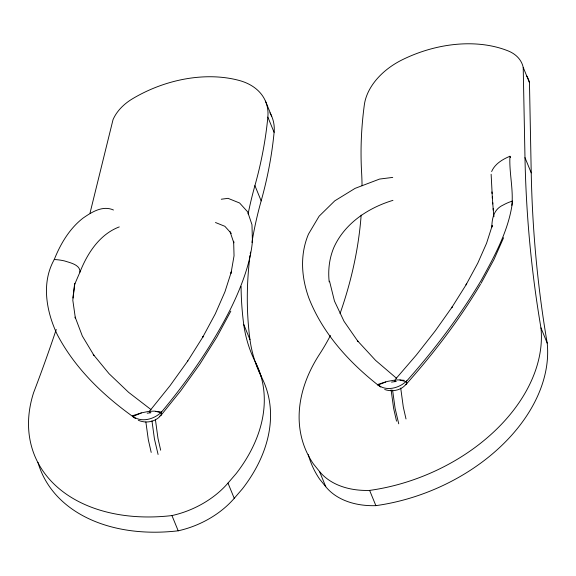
<?xml version="1.0" encoding="UTF-8"?>
<svg xmlns="http://www.w3.org/2000/svg" width="576" height="576" viewBox="0 0 576 576"><rect width="100%" height="100%" fill="white"/><g stroke="black" fill="none" stroke-linecap="round" stroke-linejoin="round"><path stroke-width="0.86" d="M491.134 174.283L492.394 198.482M491.638 171.54C494.87 163.894 502.596 159.307 509.947 156.254C509.033 172.498 513.576 189.432 511.841 205.358M72.907 298.015L74.412 285.574M74.851 283.342L72.814 300.247L75.406 318.362L75.154 317.095L82.339 336.06L93.938 355.356L93.226 354.413L109.051 373.694L128.664 392.386L150.962 409.55M405.533 384.818L406.21 384.178A14.429 4.183 36.4 0 0 406.44 382.486L406.123 381.672C434.088 350.215 459.605 316.526 481.219 280.382C494.899 255.499 509.126 229.666 512.59 201.053A42.372 33.458 2.2 0 0 503.366 204.941C494.064 209.11 492.034 217.555 491.796 227.203L492.221 225.598L486.562 243.274L477.763 263.189L466.02 284.875L466.675 283.838L451.627 307.807L452.124 307.022L435.24 330.905L416.419 354.924L395.683 379.001M74.52 284.688L79.927 272.182C80.525 264.708 70.02 262.757 64.512 260.935A42.372 31.154 19.5 0 0 54.252 259.538C41.112 282.866 46.31 311.357 57.211 334.483C74.707 367.927 102.398 394.682 132.79 416.513L133.466 417.276A14.429 8.374 -39.1 0 0 135.605 418.356M90.007 213.134L113.011 119.714A42.624 29.714 -22.3 0 1 132.322 98.885A111.139 77.479 -22.3 0 1 239.249 80.474A63.058 43.963 -22.3 0 1 267.847 117.108L274.104 132.35A631.426 440.208 -22.3 0 1 261.166 200.873A600.703 418.788 -22.3 0 0 251.935 242.417M161.294 414.72L161.446 412.07L155.347 411.271M54.252 259.538C60.516 243.864 69.451 228.694 82.944 218.182C91.656 212.134 102.701 205.128 113.458 210.01M79.927 272.182C87.336 253.404 99.569 234.346 119.261 226.915M503.59 237.708L493.934 259.567L481.046 283.37M230.825 311.126L216.965 336.881L199.85 364.111L180.72 390.802L160.891 415.454L159.523 416.304M480.478 284.299C459.122 320.069 433.757 353.29 406.087 384.379M160.891 415.454L161.395 414.216L161.006 412.646L154.375 411.113L149.89 411.307M149.63 411.077L170.064 385.668L187.812 360.907L187.43 361.519L203.249 336.377L202.702 337.248L215.309 313.819L224.942 291.809L231.365 271.75L231.019 273.269L234.043 255.816L233.64 241.236L233.806 242.842L230.018 231.552M161.006 412.646C187.978 380.383 212.09 345.607 231.026 308.009A187.056 65.225 -51.4 0 0 252.425 241.164L251.971 224.698L247.673 211.874L239.623 203.011L228.031 198.338L221.285 199.224M56.246 329.465A2200.788 1534.313 -22.3 0 1 33.624 392.616A166.14 115.826 -22.3 0 0 171.95 515.57A77.342 53.921 -22.3 0 0 227.988 483.091L236.124 473.638A165.888 115.646 -22.3 0 0 255.506 362.347A244.908 170.741 -22.3 0 1 243.72 324.389A600.703 418.788 -22.3 0 1 241.063 286.33M37.987 462.449A166.14 115.826 -22.3 0 0 178.2 530.806A77.342 53.921 -22.3 0 0 234.238 498.326L242.374 488.88A165.888 115.646 -22.3 0 0 261.763 377.582L255.506 362.347M161.446 412.07C154.26 419.378 140.681 423.137 132.322 415.793L141.329 412.942M159.912 416.462C154.454 422.15 145.346 423.49 138.283 420.235M406.778 380.815C399.593 388.123 386.014 391.882 377.647 384.538L385.632 381.931M405.238 385.207C400.054 390.636 391.637 392.011 384.703 389.498M132.79 416.513L141.761 412.79L149.623 411.235M392.731 177.408L379.591 179.064L355.104 188.359L334.771 200.844L319.104 216.223L308.484 234.108A187.056 117.238 22.9 0 0 308.909 298.159C322.668 333.281 348.696 361.901 377.964 385.013L387.058 381.47L395.014 380.074M394.488 381.01L395.539 380.88M392.954 200.347C368.28 207.814 344.851 223.243 333.929 247.342A163.958 102.766 22.9 0 0 329.184 281.866M395.309 379.937L399.65 379.93L406.123 381.672M149.53 412.121L150.206 412.135M399.938 379.987L404.266 380.333M215.474 222.516L224.849 226.296L231.314 233.417M380.815 386.921L377.964 385.013M380.52 386.798L377.647 384.538M396.526 378.281L375.588 360.389L357.394 340.654L358.027 341.503L344.023 321.3L334.447 301.018L329.537 281.167M362.059 185.746A600.703 418.788 -22.3 0 0 361.584 172.102A631.426 440.208 -22.3 0 1 364.334 104.882A63.058 43.963 -22.3 0 1 402.386 59.724A111.139 77.479 -22.3 0 1 508.205 50.94A42.624 29.714 -22.3 0 1 523.21 67.378L529.459 82.62L531.23 172.872A2200.788 1534.313 -22.3 0 0 547.2 343.102A166.14 115.826 -22.3 0 1 375.876 505.642A77.342 53.921 -22.3 0 1 325.778 486.727L319.529 471.492L313.366 463.874A165.888 115.646 -22.3 0 1 319.514 354.269A244.908 170.741 -22.3 0 0 330.437 335.477M325.778 486.727L319.615 479.11A165.888 115.646 -22.3 0 1 308.29 454.565M509.947 156.254L510.61 157.565M523.21 67.378L524.981 157.637L531.23 172.872M524.981 157.637A2200.788 1534.313 -22.3 0 0 540.95 327.866L547.2 343.102M265.478 101.153L271.728 116.395M267.847 117.108A631.426 440.208 -22.3 0 1 254.916 185.63L261.166 200.873M319.529 471.492A77.342 53.921 -22.3 0 0 369.626 490.406L375.876 505.642M243.72 324.389L249.97 339.631A244.908 170.741 -22.3 0 0 256.45 365.443M227.988 483.091L234.238 498.326M171.95 515.57L178.2 530.806M398.729 423.814L395.1 408.37L392.587 390.168M158.09 454.471L154.454 439.027L151.949 420.826M406.008 418.954L403.308 407.095L400.709 388.037M396.533 421.164L393.638 408.434L391.09 389.837M160.675 450.209L157.975 438.358L155.376 419.299M151.2 452.419L148.306 439.69L145.872 421.985M492.689 202.464L493.798 216.742L493.682 215.244M491.933 191.923L492.048 193.529M492.278 196.913L492.797 203.983M493.157 208.548L493.258 210.017M147.218 413.208A4.882 0.67 -5.2 0 1 150.912 412.805M134.179 417.542A13.939 9.871 -34.9 0 1 133.106 416.729M248.098 213.955A600.703 418.788 -22.3 0 1 254.916 185.63M261.763 377.582A244.908 170.741 -22.3 0 1 256.745 366.221M249.97 339.631A600.703 418.788 -22.3 0 1 250.02 255.593M250.25 253.836A600.703 418.788 -22.3 0 1 250.481 252.086M269.914 112.831A63.058 43.963 -22.3 0 1 274.104 132.35M391.565 382.147A4.882 0.67 -5.2 0 1 396.252 381.542M406.858 382.788A13.939 6.293 38.2 0 1 406.21 384.178M361.159 215.107A600.703 418.788 -22.3 0 1 340.56 312.12A244.908 170.741 -22.3 0 1 340.049 313.538M540.95 327.866A166.14 115.826 -22.3 0 1 369.626 490.406M526.658 75.838A42.624 29.714 -22.3 0 1 529.459 82.62"/></g></svg>
